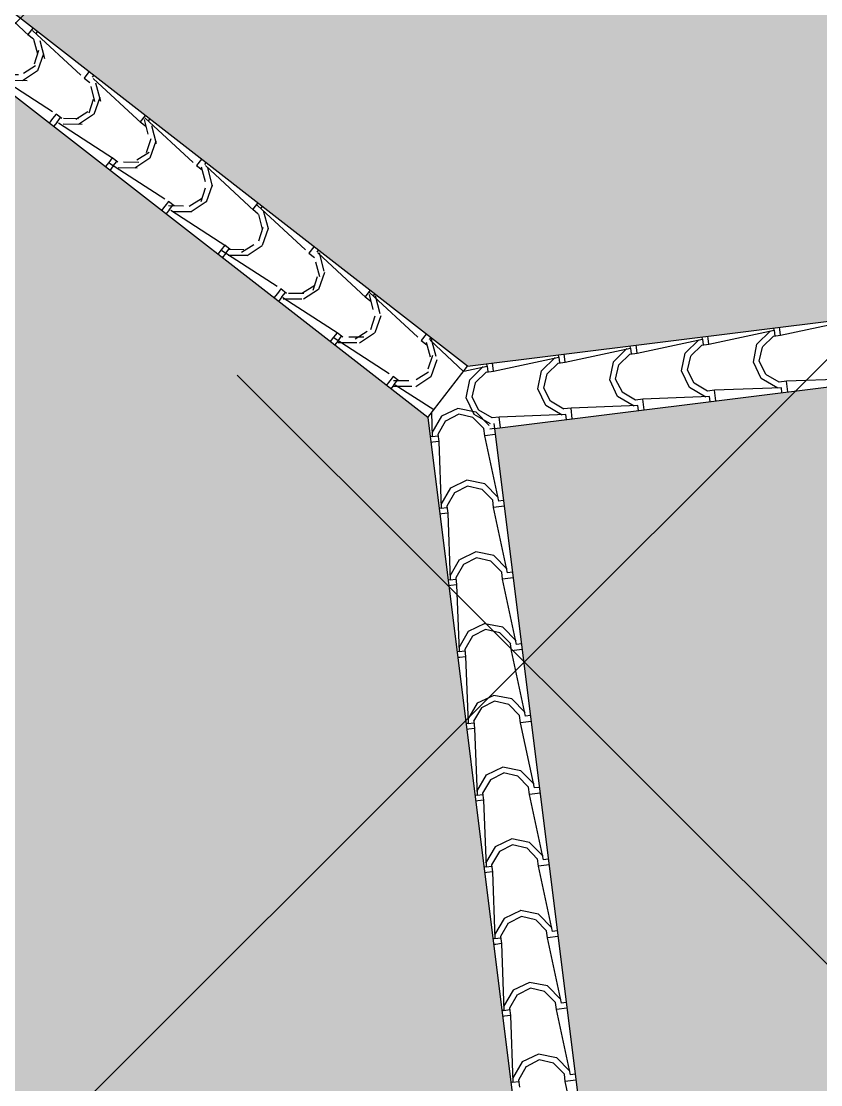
# Model space of a CAD drawing. Header units: millimetres. Extents: x 648844 to 649530, y 1246379 to 1246752.
# Drawn here: x 649093.618 to 649095.465, y 1246586.13 to 1246588.588 of the extents above; entities that cross this region are included whole.
import ezdxf

# ---------------------------------------------------------------- set-up
doc = ezdxf.new("R2010")
doc.units = ezdxf.units.MM
doc.header["$LTSCALE"] = 20
doc.header["$MEASUREMENT"] = 0
doc.layers.get('0').update_dxf_attribs({"linetype": 'CONTINUOUS'})
doc.layers.add('TECHO', color=30, linetype='CONTINUOUS')

# ---------------------------------------------------------------- blocks, each defined once
blk = doc.blocks.new('TEJA45')
at = {"layer": 'TECHO'}
for p, q in [((-3.069854955307193, 1.190007470261374), (-3.188012464938737, 1.090755018915676)), ((-3.381849469276368, 1.048234529457822), (-3.282597017930669, 1.166392039089363)), ((-3.294544248621207, 1.116607185827174), (-3.288636325130881, 1.160325542079889)), ((-3.282550022889659, 1.166381875106353), (-3.286117082480651, 1.169948934697345)), ((-3.28255002288968, 1.166381875106332), (-3.273097419438777, 1.156929271655429)), ((-3.27546057030137, 1.154566120792719), (-3.263644815987739, 1.166381875106346)), ((-3.280174807096721, 1.119307758695868), (-3.275448539834343, 1.154754967972618)), ((-3.275460962698638, 1.078913659401358), (-3.294366185916026, 1.116724025288605)), ((-3.265826652182639, 1.088569398392131), (-3.280005565905398, 1.119290435294339)), ((-3.235134523969421, 1.074377986511426), (-3.265855560871628, 1.088556900234185)), ((-3.18802398838077, 1.090761047499182), (-3.199839742694401, 1.078945293185555)), ((-3.170598461851768, 1.073335520970264), (-3.188023988380642, 1.090761047499139)), ((-3.391254962575026, 1.057676935420989), (-3.394822022166011, 1.061243995011978)), ((-3.381802359124123, 1.048224331970079), (-3.391254962575026, 1.057676935420982)), ((-3.188012425910266, 1.071849749788566), (-3.30616993554181, 0.9725972984428672)), ((-3.237674956200188, 1.060044455934861), (-3.275485322087434, 1.078949679152249)), ((-3.194033333579362, 1.065816708789466), (-3.237751689832081, 1.059908785299143)), ((-3.199710029384846, 1.078960984853495), (-3.235157238661593, 1.074234717591121)), ((-3.180051065302663, 1.063882917519361), (-3.188023988380642, 1.071855840597337)), ((-3.500007189749034, 0.9300770588549305), (-3.400754738403336, 1.048234568486471)), ((-3.412702824177472, 0.9984488093951853), (-3.406794900687146, 1.0421671656479)), ((-3.400707566025922, 1.048224331970076), (-3.404274625616914, 1.051791391561068)), ((-3.400707566025957, 1.048224331970065), (-3.391254962575054, 1.038771728519162)), ((-3.398332257710976, 1.001151277606926), (-3.393605990448599, 1.036598486883676)), ((-3.393618113437647, 1.036408577656445), (-3.381802359124016, 1.048224331970072)), ((-3.393618492577396, 0.9607559281534783), (-3.412523715794784, 0.9985662940407245)), ((-3.383983060952815, 0.9704129351997395), (-3.398161974675574, 1.001133972101947)), ((-3.355832687448093, 0.9418869260561102), (-3.393643053335339, 0.9607921492734981)), ((-3.353290987159291, 0.9562215777401519), (-3.384012024061498, 0.970400491462911)), ((-3.31786651047382, 0.9608035342392149), (-3.353313719750567, 0.9560772669768411)), ((-3.306181531517048, 0.9726035043629118), (-3.317997285830678, 0.9607877500492847)), ((-3.288756004988038, 0.9551779778339942), (-3.306181531516913, 0.9726035043628727)), ((-3.509412505711303, 0.9395193922847085), (-3.512979565302295, 0.943086451875697)), ((-3.4999599022604, 0.9300667888337983), (-3.509412505711303, 0.9395193922847014)), ((-3.306169896513282, 0.9536920293157962), (-3.424327406144826, 0.8544395779700977)), ((-3.312191710014105, 0.9476581332327818), (-3.355910066266823, 0.9417502097424588)), ((-3.298208608438941, 0.9457253743830982), (-3.306181531516906, 0.9536982974610595)), ((-3.618164910221822, 0.8119195882518788), (-3.518912458876123, 0.9300770978834194)), ((-3.530861399734214, 0.8802904329595833), (-3.524953476243887, 0.9240087892122979)), ((-3.518865109162199, 0.9300667888338054), (-3.522432168753198, 0.933633848424801)), ((-3.518865109162228, 0.9300667888337877), (-3.509412505711325, 0.9206141853828846)), ((-3.516489708325459, 0.8829947965161828), (-3.511763441063081, 0.918442005792933)), ((-3.511775656573924, 0.9182510345201713), (-3.499959902260294, 0.9300667888337983)), ((-3.511776022456154, 0.8425981969055734), (-3.530681245673541, 0.8804085627928195)), ((-3.502139469723382, 0.8522564720081682), (-3.516318383446141, 0.8829775089103755)), ((-3.473990418695976, 0.8237293961773489), (-3.511800784583222, 0.8426346193947367)), ((-3.471447450350816, 0.8380651689696457), (-3.502168487253023, 0.8522440826924047)), ((-3.436022991562787, 0.8426460836249312), (-3.471470200839534, 0.8379198163625574)), ((-3.424339074653325, 0.8544459612266415), (-3.436154828966956, 0.8426302069130145)), ((-3.406913548124315, 0.8370204346977168), (-3.42433907465319, 0.8544459612265918)), ((-3.736322630694765, 0.693762117648653), (-3.637070179349067, 0.8119196272801936)), ((-3.637022652298469, 0.8119092456975316), (-3.640589711889469, 0.8154763052885272)), ((-3.637022652298498, 0.8119092456975174), (-3.627570048847595, 0.8024566422466144)), ((-3.627570048847574, 0.8213618491484418), (-3.631137108438566, 0.8249289087394338)), ((-3.629933199710202, 0.8000934913838975), (-3.618117445396571, 0.8119092456975245)), ((-3.61811744539667, 0.8119092456975316), (-3.627570048847574, 0.8213618491484347)), ((-3.424327367116383, 0.8355343088429557), (-3.542484876747928, 0.7362818574972572)), ((-3.430350086447064, 0.8294995576763391), (-3.474068442699782, 0.8235916341860161)), ((-3.416366151575211, 0.8275678312468173), (-3.424339074653183, 0.8355407543247892)), ((-3.649019975290479, 0.7621320565275838), (-3.643112051800152, 0.8058504127802983)), ((-3.634647158939579, 0.7648383154281468), (-3.629920891677202, 0.800285524704897)), ((-3.629933552334919, 0.7244404656576862), (-3.648838775552306, 0.7622508315449323)), ((-3.620295878494325, 0.7341000088174248), (-3.634474792217084, 0.764821045719632)), ((-3.542484837719485, 0.7173765883701151), (-3.660642347351029, 0.6181241370244166)), ((-3.592148149943888, 0.705571866298591), (-3.629958515831134, 0.7244770895159789)), ((-3.589603913543165, 0.719908760199516), (-3.620324950445372, 0.734087673922275)), ((-3.554179472650858, 0.7244886330107718), (-3.589626681927605, 0.719762365748398)), ((-3.542496617789602, 0.7362884180903713), (-3.554312372103233, 0.7244726637767442)), ((-3.525071091260585, 0.7188628915614501), (-3.54249661778946, 0.7362884180903251)), ((-3.534523694711481, 0.7094102881105471), (-3.542496617789453, 0.7173832111885154)), ((-3.854480351167602, 0.5756046470455338), (-3.755227899821904, 0.6937621566770744)), ((-3.75518019543474, 0.6937517025612614), (-3.758747255025732, 0.697318762152257)), ((-3.755180195434768, 0.6937517025612472), (-3.745727591983865, 0.6842990991103441)), ((-3.745727591983844, 0.703204306012168), (-3.749294651574829, 0.7067713656031565)), ((-3.748090742846479, 0.6819359482476237), (-3.736274988532848, 0.6937517025612507)), ((-3.736274988532941, 0.6937517025612578), (-3.745727591983844, 0.7032043060121609)), ((-3.548508462881806, 0.7113409821196583), (-3.592226819134524, 0.7054330586293354)), ((-3.767178550847227, 0.6439736800919889), (-3.7612706273569, 0.6876920363447034)), ((-3.752804609553827, 0.6466818343392049), (-3.74807834229145, 0.682129043615955)), ((-3.748091082213669, 0.6062827344097776), (-3.766996305431057, 0.6440931002970238)), ((-3.738452287264877, 0.6159435456258606), (-3.752631200987636, 0.6466645825280679)), ((-3.707760376733852, 0.601752351428626), (-3.738481413636059, 0.6159312651513851)), ((-3.66065416092588, 0.618130874954101), (-3.67246991523951, 0.606315120640474)), ((-3.643228634396856, 0.6007053484251763), (-3.660654160925731, 0.6181308749540513)), ((-3.66064230832248, 0.5992188678973811), (-3.778799817954024, 0.4999664165516826)), ((-3.710305881191765, 0.5874143364198297), (-3.748116247079011, 0.6063195596372175)), ((-3.666666839313869, 0.59318240656334), (-3.710385195566587, 0.587274483073017)), ((-3.672335953740742, 0.6063311823963673), (-3.707783163017488, 0.6016049151339935)), ((-3.652681237847752, 0.5912527449742733), (-3.660654160925723, 0.5992256680522452)), ((-3.972638071640318, 0.4574471764425745), (-3.87338562029462, 0.5756046860741151)), ((-3.885337126403741, 0.5258153036581881), (-3.879429202913414, 0.5695336599109027)), ((-3.873337738571017, 0.5755941594249876), (-3.876904798162009, 0.5791612190159832)), ((-3.873337738571045, 0.5755941594249734), (-3.863885135120142, 0.5661415559740703)), ((-3.863885135120121, 0.5850467628758977), (-3.867452194711113, 0.5886138224668898)), ((-3.866248285982756, 0.5637784051113499), (-3.854432531669126, 0.5755941594249769)), ((-3.854432531669218, 0.5755941594249876), (-3.863885135120121, 0.5850467628758906)), ((-3.870962060168189, 0.5285253532493641), (-3.866235792905812, 0.5639725625261143)), ((-3.86624861209242, 0.4881250031618727), (-3.885153835309808, 0.5259353690491189)), ((-3.856608696035053, 0.497787082433458), (-3.870787609757812, 0.5285081193356653)), ((-3.825916839926194, 0.4835959426584964), (-3.856637876828401, 0.4977748563812554)), ((-3.778811704062157, 0.4999733318178308), (-3.790627458375788, 0.4881575775042037)), ((-3.761386177533133, 0.4825478052889061), (-3.778811704062008, 0.499973331817781)), ((-3.982042678256384, 0.4668892197396239), (-3.985609737847369, 0.4704562793306124)), ((-3.778799778925574, 0.481061147424537), (-3.896957288557118, 0.3818086960788385)), ((-3.828463612439649, 0.4692568065410647), (-3.866273978326895, 0.4881620297584526)), ((-3.784825215748612, 0.4750238310066557), (-3.82854357200133, 0.4691159075163327)), ((-3.790492434829723, 0.4881737317820871), (-3.825939644106469, 0.4834474645197133)), ((-3.770838780984036, 0.4730952018380066), (-3.778811704062001, 0.4810681249159714)), ((-4.090795792113177, 0.3392897058394375), (-3.991543340767478, 0.4574472154709781)), ((-4.00349570195975, 0.4076569272280004), (-3.997587778469423, 0.451375283480715)), ((-3.99149528170728, 0.4574366162887209), (-3.995062341298265, 0.4610036758797094)), ((-3.991495281707316, 0.4574366162886996), (-3.982042678256413, 0.4479840128377965)), ((-3.98911951078243, 0.4103688721604328), (-3.984393243520053, 0.445816081437183)), ((-3.984405829119034, 0.4456208619750761), (-3.972590074805403, 0.4574366162887031)), ((-3.972590074805481, 0.4574366162887173), (-3.982042678256384, 0.4668892197396204)), ((-3.984406141971199, 0.3699672719140104), (-4.003311365188587, 0.4077776378012565)), ((-3.974765104806004, 0.379630619242711), (-3.988944018528763, 0.4103516561449183)), ((-3.946621343687589, 0.3510992766623282), (-3.984431709574835, 0.3700044998797161)), ((-3.944073303117726, 0.3654395338879866), (-3.974794340019933, 0.3796184476107456)), ((-3.908648915917794, 0.3700162811679313), (-3.944096125194541, 0.3652900139055575)), ((-3.896969247198435, 0.3818157886815605), (-3.908785001512065, 0.3700000343679335)), ((-3.879543720669396, 0.3643902621526323), (-3.896969247198271, 0.3818157886815072)), ((-4.100200221392662, 0.3487316766033537), (-4.103767280983654, 0.3522987361943422)), ((-4.090747617941759, 0.3392790731524435), (-4.100200221392662, 0.3487316766033466)), ((-3.896957249528676, 0.3629034269516929), (-4.01511475916022, 0.2636509756059944)), ((-3.902983592182473, 0.3568652554500957), (-3.946701948435191, 0.3509573319597727)), ((-3.888996324120292, 0.3549376587017328), (-3.896969247198264, 0.3629105817797047)), ((-4.208953512586021, 0.2211322352363077), (-4.109701061240322, 0.3392897448678482)), ((-4.121654277516505, 0.2894985507923984), (-4.115746354026179, 0.333216907045113)), ((-4.109652824843558, 0.3392790731524506), (-4.11321988443455, 0.3428461327434462)), ((-4.109652824843586, 0.3392790731524329), (-4.100200221392683, 0.3298264697015298)), ((-4.107276961396558, 0.2922123910723933), (-4.10255069413418, 0.3276596003491434)), ((-4.102563372255311, 0.3274633188388023), (-4.09074761794168, 0.3392790731524293)), ((-4.10256367184995, 0.2518095406661018), (-4.121468895067338, 0.289619906553348)), ((-4.092921513576556, 0.2614741560511469), (-4.107100427299315, 0.2921951929533542)), ((-4.064779074935451, 0.2329417467835526), (-4.102589440822697, 0.2518469700009405)), ((-4.062229766308398, 0.247283125117093), (-4.092950803210606, 0.2614620388398521)), ((-4.026805397007671, 0.2518588305535268), (-4.062252606284417, 0.247132563291153)), ((-4.015126790334712, 0.2636582455452903), (-4.026942544648342, 0.2518424912316632)), ((-3.997701263805673, 0.246232719016362), (-4.015126790334548, 0.263658245545237)), ((-4.227810367979828, 0.2211215300161697), (-4.231377427570827, 0.2246885896071689)), ((-4.218357764528932, 0.2305741334670763), (-4.221924824119924, 0.2341411930580684)), ((-4.208905161078029, 0.2211215300161768), (-4.218357764528932, 0.2305741334670799)), ((-4.015114720131734, 0.2447457064788843), (-4.133272229763278, 0.1454932551331858)), ((-4.021141968616334, 0.2387066798935287), (-4.064860324869052, 0.2327987564032057)), ((-4.007153867256569, 0.2367801155654625), (-4.015126790334541, 0.2447530386434345)), ((-4.327111233058744, 0.1029747646333448), (-4.227858781713046, 0.2211322742648854)), ((-4.239812853073012, 0.1713401743586012), (-4.233904929582685, 0.2150585306113157)), ((-4.227810367979856, 0.2211215300161555), (-4.218357764528953, 0.2116689265652525)), ((-4.22543441201104, 0.1740559099816537), (-4.220708144748663, 0.2095031192584038)), ((-4.220720915391588, 0.2093057757025285), (-4.208905161077958, 0.2211215300161555)), ((-4.211077922346732, 0.1433176928587514), (-4.225256836069491, 0.1740387297609587)), ((-4.220721201728708, 0.1336518094182217), (-4.239626424946096, 0.1714621753054679)), ((-4.13327219073485, 0.1265879860060402), (-4.251429700366394, 0.02733553466034166)), ((-4.182936806183349, 0.1147842169048019), (-4.220747172070595, 0.1336894401221898)), ((-4.180386229499931, 0.1291267163465832), (-4.211107266402138, 0.1433056300693423)), ((-4.144961878098442, 0.1337013799390085), (-4.180409087375189, 0.1289751126766348)), ((-4.133284333470989, 0.14550070240902), (-4.14510008778462, 0.133684948095393)), ((-4.115858806941944, 0.1280751758800847), (-4.133284333470819, 0.1455007024089596)), ((-4.12531141039284, 0.1186225724291852), (-4.133284333470812, 0.1265954955071535)), ((-4.381066017177957, 0.06124925080029442), (-4.346016502185769, 0.1029748036619225)), ((-4.345967911116098, 0.1029639868798995), (-4.349534970707083, 0.106531046470888)), ((-4.345967911116134, 0.1029639868798853), (-4.336515307665231, 0.09351138342898224)), ((-4.336515307665202, 0.1124165903308096), (-4.340082367256187, 0.1159836499217981)), ((-4.338878458527866, 0.0911482325662547), (-4.327062704214235, 0.1029639868798817)), ((-4.327062704214299, 0.1029639868798995), (-4.336515307665202, 0.1124165903308025)), ((-4.139300345048383, 0.1205481043372068), (-4.183018701301101, 0.1146401808468838)), ((-4.381066017177965, 0.07500000000003837), (-4.381066017177972, -0.07499999999996376)), ((-4.35797142862927, 0.05318179792661226), (-4.352063505138943, 0.09690015417932685)), ((-4.343591862625289, 0.05589942889270816), (-4.338865595362911, 0.09134663816945832)), ((-4.338878731607451, 0.01549407817028481), (-4.357783954824839, 0.05330444405753099)), ((-4.329234331117675, 0.02516122966800793), (-4.343413244840434, 0.05588226657021522)), ((-4.298542692691456, 0.01097030757607342), (-4.329263729593663, 0.02514922129883246)), ((-4.251441876607267, 0.02734315927274977), (-4.263257630920897, 0.01552740495912275)), ((-4.234016350078214, 0.009917632743814409), (-4.251441876607089, 0.02734315927269293)), ((-4.30109453743124, -0.003373312973963039), (-4.338904903318486, 0.01553191024342482)), ((-4.30109453743124, 0.003373312974005671), (-4.338904903318486, -0.01553191024338219)), ((-4.257458721482493, -0.002389528778763861), (-4.301177077735211, 0.003518394711559125)), ((-4.257458721483125, 0.002389528780526007), (-4.301177077735844, -0.003518394709796979)), ((-4.263118359186514, 0.01554392932484205), (-4.29856556846326, 0.01081766206246826)), ((-4.243468953529117, 0.0004650292929184729), (-4.251441876607082, 0.008437952370883295)), ((-4.338878731607565, -0.01549407817016046), (-4.357783954824953, -0.05330444405740664)), ((-4.298542692692415, -0.01097030757503248), (-4.329263729594622, -0.02514922129779151)), ((-4.26311835918694, -0.01554392932355597), (-4.298565568463687, -0.01081766206118218)), ((-4.251441876607259, -0.0273431592726503), (-4.26325763092089, -0.01552740495902327)), ((-4.243468953529124, -0.0004650292928261024), (-4.251441876607103, -0.008437952370801582)), ((-4.234016350078228, -0.009917632743729143), (-4.251441876607103, -0.02734315927260411)), ((-4.329234331119117, -0.0251612296676953), (-4.343413244841877, -0.05588226656990258)), ((-4.133272190734765, -0.1265879860058945), (-4.251429700366309, -0.027335534660196)), ((-4.381066017177957, -0.06124925080087706), (-4.346016502186039, -0.102974803662196)), ((-4.35797142863111, -0.05318179792779887), (-4.352063505140784, -0.09690015418051345)), ((-4.343591862623768, -0.05589942889180222), (-4.338865595361391, -0.09134663816855237)), ((-4.345967911116119, -0.1029639868798107), (-4.336515307665216, -0.09351138342890764)), ((-4.338878458527873, -0.09114823256618365), (-4.327062704214242, -0.1029639868798107)), ((-4.345967911116119, -0.1029639868798178), (-4.349534970707111, -0.1065310464708098)), ((-4.336515307665216, -0.1124165903307208), (-4.340082367256201, -0.1159836499217093)), ((-4.327062704214313, -0.1029639868798071), (-4.336515307665216, -0.1124165903307102)), ((-4.327111233059028, -0.1029747646336112), (-4.22785878171333, -0.2211322742651518)), ((-4.182936806183335, -0.1147842169047451), (-4.220747172070581, -0.1336894401221329)), ((-4.139300345048618, -0.1205481043353416), (-4.183018701301336, -0.1146401808450186)), ((-4.125311410392847, -0.1186225724290999), (-4.133284333470819, -0.1265954955070754)), ((-4.220721201728821, -0.133651809418069), (-4.239626424946209, -0.1714621753053152)), ((-4.211077922348551, -0.1433176928592701), (-4.22525683607131, -0.1740387297614774)), ((-4.18038622950089, -0.1291267163455458), (-4.211107266403097, -0.1433056300683049)), ((-4.144961878097952, -0.1337013799378433), (-4.180409087374699, -0.1289751126754695)), ((-4.133284333470982, -0.1455007024089205), (-4.145100087784613, -0.1336849480952935)), ((-4.115858806941951, -0.1280751758799994), (-4.133284333470826, -0.1455007024088779)), ((-4.015114720131677, -0.2447457064787315), (-4.133272229763222, -0.145493255133033)), ((-4.239812853075087, -0.1713401743580043), (-4.23390492958476, -0.2150585306107189)), ((-4.225434412009413, -0.1740559099816323), (-4.220708144747036, -0.2095031192583825)), ((-4.227810367979835, -0.2211215300160916), (-4.231377427570827, -0.22468858960708)), ((-4.227810367979849, -0.2211215300160809), (-4.218357764528946, -0.2116689265651779)), ((-4.220720915391595, -0.2093057757024575), (-4.208905161077965, -0.2211215300160845)), ((-4.208905161078043, -0.2211215300160916), (-4.218357764528946, -0.2305741334669946)), ((-4.208953512586156, -0.2211322352367517), (-4.109701061240457, -0.3392897448682923)), ((-4.218357764528939, -0.2305741334669946), (-4.221924824119924, -0.2341411930579831)), ((-4.064779074935444, -0.2329417467835064), (-4.10258944082269, -0.2518469700008943)), ((-4.021141968615652, -0.2387066798917949), (-4.06486032486837, -0.232798756401472)), ((-4.007153867256584, -0.2367801155653737), (-4.015126790334556, -0.2447530386433456)), ((-4.102563671850049, -0.2518095406659526), (-4.121468895067437, -0.2896199065531988)), ((-4.092921513577991, -0.2614741560508413), (-4.10710042730075, -0.2921951929530486)), ((-4.062229766308533, -0.2472831251156791), (-4.092950803210741, -0.2614620388384381)), ((-4.026805397007173, -0.2518588305523757), (-4.06225260628392, -0.2471325632900019)), ((-4.015126790334705, -0.2636582455451908), (-4.026942544648335, -0.2518424912315638)), ((-3.997701263805688, -0.2462327190162696), (-4.015126790334563, -0.2636582455451446)), ((-3.896957249528668, -0.3629034269514939), (-4.015114759160213, -0.2636509756057954)), ((-4.121654277518559, -0.2894985507918193), (-4.115746354028232, -0.3332169070445339)), ((-4.107276961395293, -0.2922123910696612), (-4.102550694132916, -0.3276596003464114)), ((-4.109652824843572, -0.3392790731523618), (-4.113219884434571, -0.3428461327433574)), ((-4.109652824843586, -0.3392790731523547), (-4.100200221392683, -0.3298264697014517)), ((-4.102563372255318, -0.3274633188387313), (-4.090747617941688, -0.3392790731523583)), ((-4.090747617941773, -0.3392790731523512), (-4.100200221392676, -0.3487316766032542)), ((-4.09079579211361, -0.3392897058395334), (-3.991543340767912, -0.457447215471074)), ((-4.100200221392676, -0.3487316766032613), (-4.103767280983661, -0.3522987361942498)), ((-3.946621343687561, -0.3510992766622749), (-3.984431709574807, -0.3700044998796628)), ((-3.94407330311784, -0.3654395338865797), (-3.974794340020047, -0.3796184476093387)), ((-3.902983592182693, -0.3568652554482519), (-3.946701948435411, -0.3509573319579289)), ((-3.908648915918178, -0.3700162811666665), (-3.944096125194925, -0.3652900139042927)), ((-3.888996324120313, -0.354937658701644), (-3.896969247198278, -0.3629105817796088)), ((-3.87954372066941, -0.3643902621525434), (-3.896969247198278, -0.3818157886814149)), ((-3.984406141971292, -0.3699672719138363), (-4.003311365188679, -0.4077776378010824)), ((-3.974765104807034, -0.3796306192415919), (-3.988944018529793, -0.4103516561437992)), ((-3.896969247198427, -0.381815788681461), (-3.908785001512058, -0.370000034367834)), ((-3.778799778925574, -0.4810611474243274), (-3.896957288557118, -0.3818086960786289)), ((-4.003495701961803, -0.4076569272274284), (-3.997587778471477, -0.451375283480143)), ((-3.989119510780938, -0.4103688721594914), (-3.984393243518561, -0.4458160814362415)), ((-3.991495281707294, -0.457436616288625), (-3.995062341298279, -0.4610036758796134)), ((-3.991495281707302, -0.457436616288625), (-3.982042678256398, -0.4479840128377219)), ((-3.982042678256391, -0.4668892197395316), (-3.985609737847383, -0.47045627933052)), ((-3.984405829119041, -0.4456208619750051), (-3.97259007480541, -0.4574366162886321)), ((-3.972590074805495, -0.457436616288625), (-3.982042678256398, -0.466889219739528)), ((-3.972638071640603, -0.4574471764428409), (-3.873385620294904, -0.5756046860743815)), ((-3.866248612092527, -0.4881250031617235), (-3.885153835309914, -0.5259353690489696)), ((-3.828463612439656, -0.4692568065410221), (-3.866273978326902, -0.4881620297584099)), ((-3.825916839927132, -0.4835959426574767), (-3.856637876829339, -0.4977748563802358)), ((-3.784825215747915, -0.4750238310049539), (-3.828543572000633, -0.4691159075146309)), ((-3.790492434830099, -0.4881737317808401), (-3.825939644106846, -0.4834474645184663)), ((-3.77881170406215, -0.4999733318177313), (-3.790627458375781, -0.4881575775041043)), ((-3.770838780984029, -0.4730952018379142), (-3.778811704062008, -0.4810681249158897)), ((-3.761386177533133, -0.4825478052888172), (-3.778811704062015, -0.4999733318176993)), ((-3.856608696036851, -0.4977870824339909), (-3.87078760975961, -0.5285081193361982)), ((-3.660642308322466, -0.5992188678971608), (-3.77879981795401, -0.4999664165514623)), ((-3.885337126405283, -0.5258153036612399), (-3.879429202914956, -0.5695336599139544)), ((-3.870962060166704, -0.5285253532484191), (-3.866235792904327, -0.5639725625251693)), ((-3.866248285982763, -0.5637784051112789), (-3.854432531669133, -0.5755941594249059)), ((-3.873337738571024, -0.5755941594249059), (-3.876904798162016, -0.5791612190158979)), ((-3.873337738571038, -0.5755941594248988), (-3.863885135120135, -0.5661415559739957)), ((-3.863885135120128, -0.585046762875816), (-3.86745219471112, -0.5886138224668045)), ((-3.854432531669225, -0.575594159424913), (-3.863885135120128, -0.585046762875816)), ((-3.854480351167879, -0.5756046470457967), (-3.755227899822181, -0.6937621566773373))]:
    blk.add_line(p, q, dxfattribs=at)

msp = doc.modelspace()

# ---------------------------------------------------------------- hatches: boundary and pattern name
h = msp.add_hatch()
h.set_pattern_fill('ANSI38', color=3, scale=15, style=0)
h.set_pattern_definition([(45, (-526.4316489867633, -3378.367883687839), (-1.325825214724776, 1.325825214724777), []), (135, (-526.4316489867633, -3378.367883687839), (-3.97747564417433, 1.325825214724777), [4.6875, -2.8125])])
h.paths.add_polyline_path([(649074.6452498117, 1246583.563912513), (649094.2426363732, 1246613.456396369), (649153.4128591382, 1246584.500745721), (649133.4856091051, 1246559.316503033), (649131.7639361151, 1246538.992300148), (649068.2827765732, 1246574.181717347)])
h.paths.add_polyline_path([(649079.0629513938, 1246573.737106845), (649108.5591314904, 1246573.737106845), (649108.5591314904, 1246579.229194161), (649079.0629513938, 1246579.229194161)], flags=24)
at = {"layer": 'TECHO'}
h = msp.add_hatch(dxfattribs=at)
h.set_pattern_fill('SPANTILE', color=254, scale=0.2049999999999998, angle=111.2976137384571, style=0, pattern_type=2)
h.set_pattern_definition([(57.08370145593432, (649148.5532160648, 1246569.174449994), (-1.348875719098537, -2.067404078632005), [0.1893117599999997, -4.543480804999993]), (322.1140014559341, (649148.6560904419, 1246569.333370674), (0.2876819380687268, 0.03590407371066932), [0.01639999999999998, -0.1885999999999998]), (142.1140014559342, (649148.827954562, 1246569.220425182), (-0.2876819380687269, -0.03590407371066941), [0.05739999999999987, -0.1475999999999995]), (232.1140014559342, (649148.7826525203, 1246569.255674083), (0.03590407371066943, -0.2876819380687268), [0.02049999999999993, -0.1844999999999995]), (52.11400145593433, (649148.6665161033, 1246569.3200637), (-0.03590407371066943, 0.2876819380687268), [0.02049999999999997, -0.1844999999999998]), (142.1140014559342, (649148.6791049966, 1246569.336243), (-0.2876819380687269, -0.03590407371066941), [0.01639999999999994, -0.1885999999999995]), (142.1140014559342, (649148.8178834474, 1246569.207481743), (-0.2876819380687269, -0.03590407371066941), [0.04099999999999988, -0.1639999999999995]), (227.1443014559343, (649148.7855248462, 1246569.232659528), (-1.672458917947016, -1.815628402977147), [0.189311759999999, -4.54348080499997]), (194.8101014559342, (649148.7792303995, 1246569.224569878), (4.243419992951028, 1.113928496035148), [0.05412163999999994, -5.358033749999993]), (160.5489014559342, (649148.7269068429, 1246569.210735576), (-0.4494748132559384, 0.089985171526201), [0.0518613099999999, -0.5964054749999981]), (123.6791014559341, (649148.6780054066, 1246569.228005478), (0.1976973509310573, -0.4135706666108017), [0.05186130999999998, -0.5964054749999995]), (89.41790145593419, (649148.6492462002, 1246569.271162263), (0.03680640565536469, 4.387037180074767), [0.05412163999999993, -5.358033749999991]), (162.3389014559342, (649148.7276294178, 1246569.228355533), (2.283279400250709, -0.7376045373790605), [0.04150942499999993, -4.109424259999991]), (121.8891014559342, (649148.6880765215, 1246569.240948919), (-1.276165844099472, 2.031951281779484), [0.04150942499999989, -4.109424259999987]), (89.51940145593417, (649148.6661480757, 1246569.276193327), (0.01862350059127033, 3.362198432166916), [0.04387184499999996, -4.343319624999995]), (194.7086014559342, (649148.7700636272, 1246569.239494783), (3.254486838912245, 0.8444172827381785), [0.04387184499999994, -4.343319624999992])])
h.paths.add_polyline_path([(649094.6488800386, 1246587.790481673), (649100.6481009421, 1246588.539212966), (649091.5814829451, 1246595.593824825), (649092.3302142385, 1246589.594603922)])
h = msp.add_hatch(dxfattribs=at)
h.set_pattern_fill('SPANTILE', color=254, scale=0.1644999999999998, angle=201.2976137384572, style=0, pattern_type=2)
h.set_pattern_definition([(147.0837014559342, (649148.8648468475, 1246568.99996429), (1.658965711877878, -1.08239051605712), [0.1519111439999992, -3.645866304499988]), (52.11400145593433, (649148.7373226917, 1246569.082514705), (-0.02881082988002498, 0.2308472137185637), [0.01315999999999999, -0.1513399999999998]), (232.1140014559342, (649148.827954562, 1246569.220425182), (0.02881082988002502, -0.2308472137185638), [0.04605999999999987, -0.1184399999999997]), (322.1140014559341, (649148.7996694683, 1246569.184073056), (0.2308472137185638, 0.02881082988002492), [0.01644999999999999, -0.1480499999999999]), (142.1140014559342, (649148.7480007276, 1246569.090880663), (-0.2308472137185638, -0.0288108298800249), [0.01644999999999994, -0.1480499999999995]), (232.1140014559342, (649148.7350178252, 1246569.100982482), (0.02881082988002502, -0.2308472137185638), [0.01315999999999997, -0.1513399999999995]), (232.1140014559342, (649148.8383408838, 1246569.212343727), (0.02881082988002502, -0.2308472137185638), [0.03289999999999987, -0.1315999999999995]), (317.144301455934, (649148.8181372454, 1246569.186377922), (1.456931084340198, -1.342046302450168), [0.1519111439999994, -3.645866304499991]), (284.8101014559342, (649148.8246286963, 1246569.181327013), (-0.8938596955989369, 3.40508579922168), [0.04342931599999997, -4.299495374999997]), (250.5489014559341, (649148.8357298805, 1246569.139340549), (-0.07220761324907336, -0.3606761306370823), [0.04161553899999997, -0.4785790274999996]), (213.6791014559342, (649148.821871836, 1246569.100100128), (0.3318652422315946, 0.1586400694056531), [0.04161553899999996, -0.4785790274999996]), (179.4179014559343, (649148.7872411488, 1246569.077022618), (-3.520329834742924, 0.0295348962454037), [0.0434293159999998, -4.299495374999974]), (252.3389014559343, (649148.8215909387, 1246569.139920371), (0.5918826653602696, 1.832192494347519), [0.03330878249999994, -3.297562393999996]), (211.8891014559342, (649148.8114855144, 1246569.108181584), (-1.630517004159636, -1.024045274899332), [0.03330878249999983, -3.297562393999989]), (179.5194014559342, (649148.7832040264, 1246569.090585343), (-2.697959229714428, 0.01494422364519138), [0.03520448049999996, -3.485249162499997]), (284.7086014559342, (649148.8126523702, 1246569.173971237), (-0.6775933805386859, 2.611527243907629), [0.03520448049999996, -3.485249162499997])])
h.paths.add_polyline_path([(649094.5567661859, 1246587.672096547), (649092.2381003859, 1246589.476218796), (649092.3302142385, 1246589.594603922), (649094.6488800386, 1246587.790481673)])
h = msp.add_hatch(dxfattribs=at)
h.set_pattern_fill('SPANTILE', color=254, scale=0.2049999999999998, angle=111.2976137384571, style=0, pattern_type=2)
h.set_pattern_definition([(227.1443014559343, (649125.850428028, 1246539.996727578), (1.672458917947016, 1.815628402977148), [0.1893117599999994, -4.543480804999983]), (322.1140014559341, (649125.72166677, 1246539.857949127), (0.03590407371066952, -0.2876819380687268), [0.01639999999999998, -0.1885999999999998]), (142.1140014559342, (649125.8733886614, 1246539.719116754), (-0.03590407371066949, 0.2876819380687268), [0.05739999999999987, -0.1475999999999995]), (52.11400145593433, (649125.8280866201, 1246539.754365655), (0.2876819380687268, 0.03590407371066943), [0.02049999999999997, -0.1844999999999998]), (232.1140014559342, (649125.7371279892, 1246539.851113872), (-0.2876819380687268, -0.03590407371066946), [0.02049999999999993, -0.1844999999999995]), (142.1140014559342, (649125.7245390961, 1246539.834934571), (-0.03590407371066949, 0.2876819380687268), [0.01639999999999994, -0.1885999999999995]), (142.1140014559342, (649125.8834597762, 1246539.732060195), (-0.03590407371066949, 0.2876819380687268), [0.04099999999999988, -0.1639999999999995]), (57.08370145593435, (649125.8511011747, 1246539.757237981), (1.348875719098536, 2.067404078632005), [0.1893117599999997, -4.543480804999991]), (89.41790145593419, (649125.8573956215, 1246539.765327632), (-0.03680640565536625, -4.387037180074767), [0.05412163999999993, -5.358033749999991]), (123.6791014559341, (649125.8579454162, 1246539.819446391), (-0.1976973509310573, 0.4135706666108016), [0.05186130999999997, -0.5964054749999994]), (160.5489014559342, (649125.8291862098, 1246539.862603175), (0.4494748132559386, -0.08998517152620086), [0.05186130999999999, -0.5964054749999995]), (194.8101014559342, (649125.7802847738, 1246539.879873079), (-4.243419992951028, -1.113928496035147), [0.05412163999999995, -5.358033749999993]), (121.8891014559342, (649125.8410435409, 1246539.814415328), (1.276165844099473, -2.031951281779484), [0.04150942499999989, -4.109424259999987]), (162.3389014559342, (649125.8191150952, 1246539.849659735), (-2.283279400250708, 0.7376045373790595), [0.04150942499999992, -4.10942425999999]), (194.7086014559342, (649125.7795621987, 1246539.862253122), (-3.254486838912245, -0.8444172827381798), [0.04387184499999992, -4.343319624999989]), (89.51940145593417, (649125.8406755134, 1246539.770544956), (-0.01862350059126944, -3.362198432166916), [0.04387184499999996, -4.343319624999995])])
h.paths.add_polyline_path([(649094.5567661859, 1246587.672096547), (649095.3054974789, 1246581.672875643), (649086.2388794818, 1246588.727487502), (649092.2381003859, 1246589.476218796)])
h = msp.add_hatch(dxfattribs=at)
h.set_pattern_fill('SPANTILE', color=254, scale=0.2049999999999998, angle=381.2976137384574, style=0, pattern_type=2)
h.set_pattern_definition([(327.0837014559342, (649148.7819793738, 1246569.49516368), (-2.067404078632005, 1.348875719098538), [0.1893117599999997, -4.543480804999991]), (232.1140014559342, (649148.9409000534, 1246569.392289303), (0.03590407371066938, -0.2876819380687269), [0.01639999999999993, -0.1885999999999994]), (52.11400145593433, (649148.827954562, 1246569.220425182), (-0.03590407371066941, 0.2876819380687268), [0.05739999999999994, -0.1475999999999998]), (142.1140014559342, (649148.8632034629, 1246569.265727224), (-0.2876819380687268, -0.03590407371066932), [0.02049999999999994, -0.1844999999999995]), (322.1140014559341, (649148.9275930789, 1246569.381863641), (0.2876819380687268, 0.03590407371066932), [0.02049999999999998, -0.1844999999999999]), (52.11400145593433, (649148.9437723799, 1246569.369274747), (-0.03590407371066941, 0.2876819380687268), [0.01639999999999997, -0.1885999999999998]), (52.11400145593433, (649148.8150111218, 1246569.230496297), (-0.03590407371066941, 0.2876819380687268), [0.04099999999999995, -0.1639999999999998]), (137.1443014559342, (649148.840188908, 1246569.262854898), (-1.815628402977147, 1.672458917947018), [0.1893117599999999, -4.543480804999997]), (104.8101014559341, (649148.8320992576, 1246569.269149345), (1.113928496035149, -4.243419992951027), [0.05412163999999992, -5.358033749999989]), (70.54890145593436, (649148.8182649558, 1246569.321472901), (0.08998517152620097, 0.4494748132559381), [0.05186130999999983, -0.5964054749999971]), (33.67910145593437, (649148.8355348589, 1246569.370374337), (-0.4135706666108017, -0.1976973509310569), [0.0518613099999997, -0.5964054749999951]), (359.4179014559342, (649148.878691643, 1246569.399133544), (4.387037180074768, -0.03680640565536736), [0.05412163999999986, -5.358033749999983]), (72.33890145593435, (649148.8358849125, 1246569.320750327), (-0.7376045373790602, -2.283279400250707), [0.04150942499999993, -4.109424259999992]), (31.88910145593428, (649148.8484782993, 1246569.360303223), (2.031951281779484, 1.276165844099471), [0.04150942499999991, -4.109424259999988]), (359.519401455934, (649148.8837227067, 1246569.382231668), (3.362198432166916, -0.01862350059127174), [0.04387184499999993, -4.343319624999991]), (104.7086014559341, (649148.8470241625, 1246569.278316117), (0.8444172827381798, -3.254486838912245), [0.04387184499999978, -4.343319624999972])])
h.paths.add_polyline_path([(649095.4543427348, 1246581.691452239), (649094.7110524002, 1246587.647077376), (649100.666677538, 1246588.39036771)])

# ---------------------------------------------------------------- linework, layer by layer
at = {"layer": 'TECHO', "color": 254}
for p, q in [((649094.6488800386, 1246587.790481673), (649092.3302142385, 1246589.594603922)), ((649094.5567661859, 1246587.672096547), (649092.2381003859, 1246589.476218796)), ((649094.6488800386, 1246587.790481673), (649100.6481009421, 1246588.539212966)), ((649094.7110524002, 1246587.647077376), (649100.666677538, 1246588.39036771)), ((649094.5567661859, 1246587.672096547), (649095.3054974789, 1246581.672875643)), ((649094.7110524002, 1246587.647077376), (649095.4543427348, 1246581.691452239))]:
    msp.add_line(p, q, dxfattribs=at)

# ---------------------------------------------------------------- block references
at = {"color": 254, "xscale": -1, "rotation": 142.1140014529293}
msp.add_blockref('TEJA45', (649098.0605101361, 1246585.040909974), dxfattribs=at)

doc.saveas('drawing.dxf')
